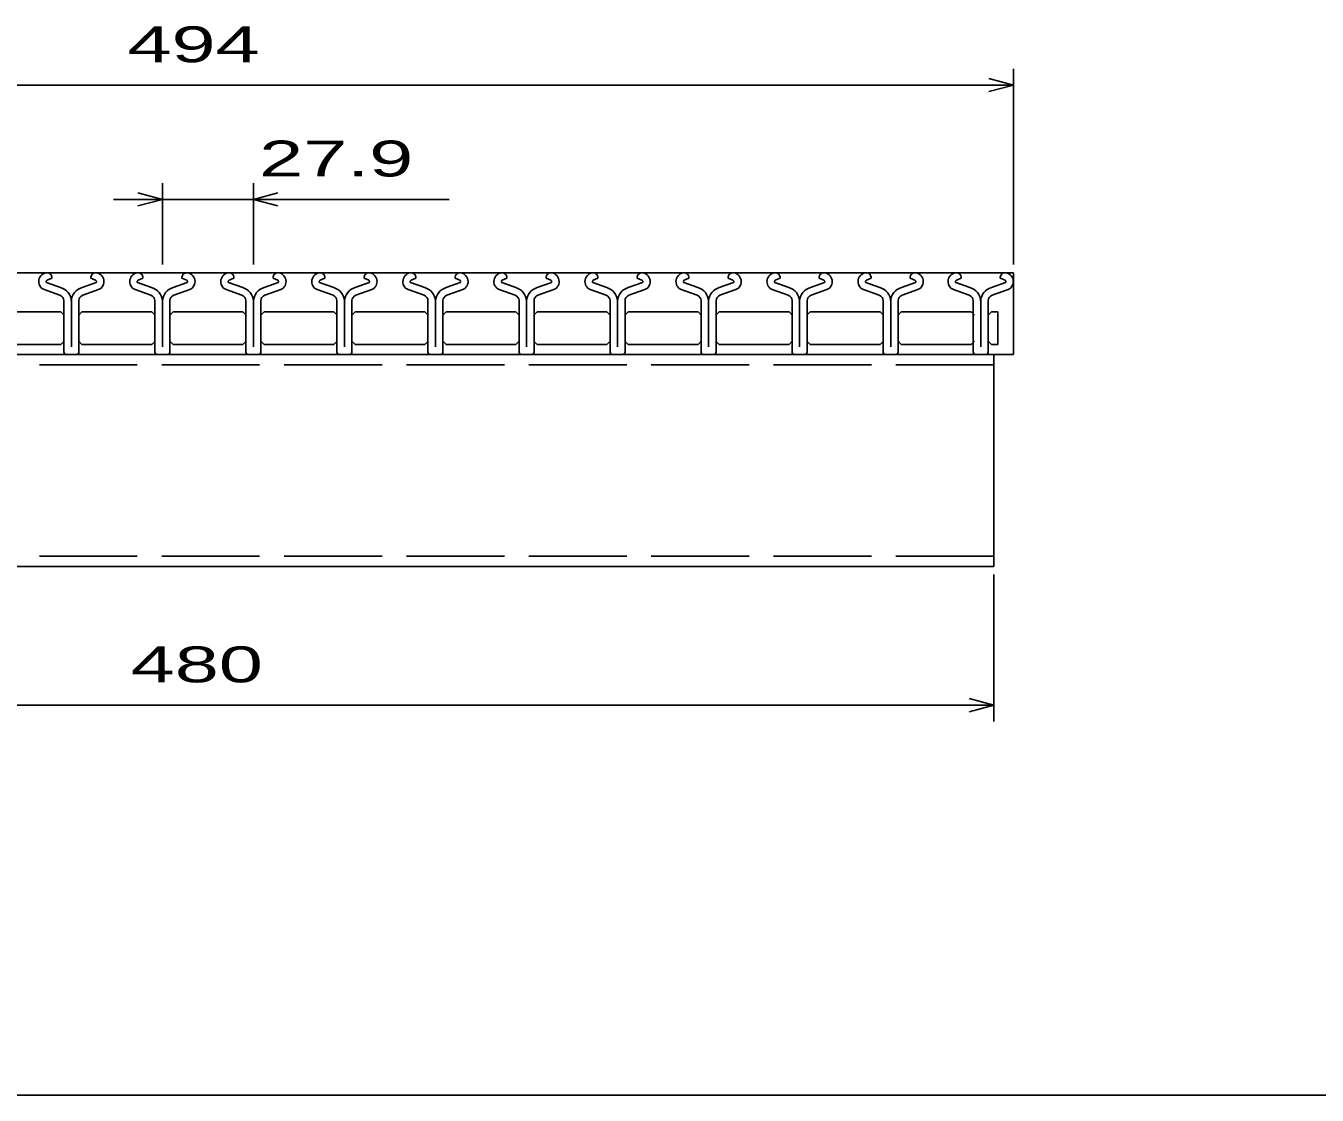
# Model space of a CAD drawing. Units: millimetres, scale not verified. Extents: x -910 to 862, y -642 to 530.
# Drawn here: x -516.2 to -120.4, y -570.5 to -242.8 of the extents above; entities that cross this region are included whole.
import ezdxf
from ezdxf.enums import TextEntityAlignment as Align

# ---------------------------------------------------------------- set-up
doc = ezdxf.new("R2010")
doc.units = ezdxf.units.MM
doc.header["$LTSCALE"] = 5
doc.linetypes.add('DASHED', pattern=[7.5, 6, -1.5])
for name, color, linetype, lineweight in [('0_2', 150, 'Continuous', 25), ('16', 3, 'Continuous', 25), ('22', 2, 'Continuous', 25)]:
    doc.layers.add(name, color=color, linetype=linetype, lineweight=lineweight)
doc.styles.add('ベクトル', font='')
doc.styles.get('ベクトル').set_extended_font_data('ベクトル')

msp = doc.modelspace()

# ---------------------------------------------------------------- linework, layer by layer
at = {"layer": '0_2'}
msp.add_line((862, -570.5), (-868, -570.5), dxfattribs=at)
at = {"layer": '16'}
for p, q in [((-707.5, -318.5), (-213.5, -318.5)), ((-509.66, -320.813), (-508.22, -320.113)), ((-508.22, -320.113), (-508.22, -319.883)), ((-496.201, -319.883), (-496.201, -320.113)), ((-496.201, -320.113), (-494.761, -320.813)), ((-481.76, -320.813), (-480.32, -320.113)), ((-480.32, -320.113), (-480.32, -319.883)), ((-468.301, -319.883), (-468.301, -320.113)), ((-468.301, -320.113), (-466.861, -320.813)), ((-453.86, -320.813), (-452.42, -320.113)), ((-452.42, -320.113), (-452.42, -319.883)), ((-440.401, -319.883), (-440.401, -320.113)), ((-440.401, -320.113), (-438.961, -320.813)), ((-425.96, -320.813), (-424.52, -320.113)), ((-424.52, -320.113), (-424.52, -319.883)), ((-412.501, -319.883), (-412.501, -320.113)), ((-412.501, -320.113), (-411.061, -320.813)), ((-398.06, -320.813), (-396.62, -320.113)), ((-396.62, -320.113), (-396.62, -319.883)), ((-384.601, -319.883), (-384.601, -320.113)), ((-384.601, -320.113), (-383.161, -320.813)), ((-370.16, -320.813), (-368.72, -320.113)), ((-368.72, -320.113), (-368.72, -319.883)), ((-356.701, -319.883), (-356.701, -320.113)), ((-356.701, -320.113), (-355.261, -320.813)), ((-342.26, -320.813), (-340.82, -320.113)), ((-340.82, -320.113), (-340.82, -319.883)), ((-328.801, -319.883), (-328.801, -320.113)), ((-328.801, -320.113), (-327.361, -320.813)), ((-314.36, -320.813), (-312.92, -320.113)), ((-312.92, -320.113), (-312.92, -319.883)), ((-300.901, -319.883), (-300.901, -320.113)), ((-300.901, -320.113), (-299.461, -320.813)), ((-286.46, -320.813), (-285.02, -320.113)), ((-285.02, -320.113), (-285.02, -319.883)), ((-273.001, -319.883), (-273.001, -320.113)), ((-273.001, -320.113), (-271.561, -320.813)), ((-258.56, -320.813), (-257.12, -320.113)), ((-257.12, -320.113), (-257.12, -319.883)), ((-245.101, -319.883), (-245.101, -320.113)), ((-245.101, -320.113), (-243.661, -320.813)), ((-230.96, -320.813), (-229.52, -320.113)), ((-229.52, -320.113), (-229.52, -319.883)), ((-217.501, -319.883), (-217.501, -320.113)), ((-217.501, -320.113), (-216.061, -320.813)), ((-213.5, -343.5), (-213.5, -318.5)), ((-510.579, -323.679), (-505.709, -325.389)), ((-505.499, -323.028), (-509.819, -321.508)), ((-494.602, -321.508), (-498.922, -323.028)), ((-498.712, -325.389), (-493.842, -323.679)), ((-482.679, -323.679), (-477.809, -325.389)), ((-477.599, -323.028), (-481.919, -321.508)), ((-466.702, -321.508), (-471.022, -323.028)), ((-470.812, -325.389), (-465.942, -323.679)), ((-454.779, -323.679), (-449.909, -325.389)), ((-449.699, -323.028), (-454.019, -321.508)), ((-438.802, -321.508), (-443.122, -323.028)), ((-442.912, -325.389), (-438.042, -323.679)), ((-426.879, -323.679), (-422.009, -325.389)), ((-421.799, -323.028), (-426.119, -321.508)), ((-410.902, -321.508), (-415.222, -323.028)), ((-415.012, -325.389), (-410.142, -323.679)), ((-398.979, -323.679), (-394.109, -325.389)), ((-393.899, -323.028), (-398.219, -321.508)), ((-383.002, -321.508), (-387.322, -323.028)), ((-387.112, -325.389), (-382.242, -323.679)), ((-371.079, -323.679), (-366.209, -325.389)), ((-365.999, -323.028), (-370.319, -321.508)), ((-355.102, -321.508), (-359.422, -323.028)), ((-359.212, -325.389), (-354.342, -323.679)), ((-343.179, -323.679), (-338.309, -325.389)), ((-338.099, -323.028), (-342.419, -321.508)), ((-327.202, -321.508), (-331.522, -323.028)), ((-331.312, -325.389), (-326.442, -323.679)), ((-315.279, -323.679), (-310.409, -325.389)), ((-310.199, -323.028), (-314.519, -321.508)), ((-299.302, -321.508), (-303.622, -323.028)), ((-303.412, -325.389), (-298.542, -323.679)), ((-287.379, -323.679), (-282.509, -325.389)), ((-282.299, -323.028), (-286.619, -321.508)), ((-271.402, -321.508), (-275.722, -323.028)), ((-275.512, -325.389), (-270.642, -323.679)), ((-259.479, -323.679), (-254.609, -325.389)), ((-254.399, -323.028), (-258.719, -321.508)), ((-243.502, -321.508), (-247.822, -323.028)), ((-247.612, -325.389), (-242.742, -323.679)), ((-231.879, -323.679), (-227.009, -325.389)), ((-226.799, -323.028), (-231.119, -321.508)), ((-215.902, -321.508), (-220.222, -323.028)), ((-220.012, -325.389), (-215.142, -323.679)), ((-504.51, -327.092), (-504.51, -342.812)), ((-502.2, -341.21), (-502.2, -327.14)), ((-499.91, -342.812), (-499.91, -327.092)), ((-476.61, -327.092), (-476.61, -342.812)), ((-474.3, -341.21), (-474.3, -327.14)), ((-472.01, -342.812), (-472.01, -327.092)), ((-448.71, -327.092), (-448.71, -342.812)), ((-446.4, -341.21), (-446.4, -327.14)), ((-444.11, -342.812), (-444.11, -327.092)), ((-420.81, -327.092), (-420.81, -342.812)), ((-418.5, -341.21), (-418.5, -327.14)), ((-416.21, -342.812), (-416.21, -327.092)), ((-392.91, -327.092), (-392.91, -342.812)), ((-390.6, -341.21), (-390.6, -327.14)), ((-388.31, -342.812), (-388.31, -327.092)), ((-365.01, -327.092), (-365.01, -342.812)), ((-362.7, -341.21), (-362.7, -327.14)), ((-360.41, -342.812), (-360.41, -327.092)), ((-337.11, -327.092), (-337.11, -342.812)), ((-334.8, -341.21), (-334.8, -327.14)), ((-332.51, -342.812), (-332.51, -327.092)), ((-309.21, -327.092), (-309.21, -342.812)), ((-306.9, -341.21), (-306.9, -327.14)), ((-304.61, -342.812), (-304.61, -327.092)), ((-281.31, -327.092), (-281.31, -342.812)), ((-279, -341.21), (-279, -327.14)), ((-276.71, -342.812), (-276.71, -327.092)), ((-253.41, -327.092), (-253.41, -342.812)), ((-251.1, -341.21), (-251.1, -327.14)), ((-248.81, -342.812), (-248.81, -327.092)), ((-225.81, -327.092), (-225.81, -342.812)), ((-223.5, -341.21), (-223.5, -327.14)), ((-221.21, -342.812), (-221.21, -327.092)), ((-526.85, -330.5), (-505.45, -330.5)), ((-505.45, -330.5), (-504.45, -331.5)), ((-499.95, -331.5), (-498.95, -330.5)), ((-498.95, -330.5), (-477.55, -330.5)), ((-477.55, -330.5), (-476.55, -331.5)), ((-472.05, -331.5), (-471.05, -330.5)), ((-471.05, -330.5), (-449.65, -330.5)), ((-449.65, -330.5), (-448.65, -331.5)), ((-444.15, -331.5), (-443.15, -330.5)), ((-443.15, -330.5), (-421.75, -330.5)), ((-421.75, -330.5), (-420.75, -331.5)), ((-416.25, -331.5), (-415.25, -330.5)), ((-415.25, -330.5), (-393.85, -330.5)), ((-393.85, -330.5), (-392.85, -331.5)), ((-388.35, -331.5), (-387.35, -330.5)), ((-387.35, -330.5), (-365.95, -330.5)), ((-365.95, -330.5), (-364.95, -331.5)), ((-360.45, -331.5), (-359.45, -330.5)), ((-359.45, -330.5), (-338.05, -330.5)), ((-338.05, -330.5), (-337.05, -331.5)), ((-332.55, -331.5), (-331.55, -330.5)), ((-331.55, -330.5), (-310.15, -330.5)), ((-310.15, -330.5), (-309.15, -331.5)), ((-304.65, -331.5), (-303.65, -330.5)), ((-303.65, -330.5), (-282.25, -330.5)), ((-282.25, -330.5), (-281.25, -331.5)), ((-276.75, -331.5), (-275.75, -330.5)), ((-275.75, -330.5), (-254.35, -330.5)), ((-254.35, -330.5), (-253.35, -331.5)), ((-248.85, -331.5), (-247.85, -330.5)), ((-247.85, -330.5), (-226.45, -330.5)), ((-226.45, -330.5), (-225.45, -331.5)), ((-221.25, -331.5), (-220.25, -330.5)), ((-220.25, -330.5), (-218.25, -330.5)), ((-218.25, -330.5), (-218.25, -340.5)), ((-504.45, -339.5), (-505.45, -340.5)), ((-498.95, -340.5), (-499.95, -339.5)), ((-476.55, -339.5), (-477.55, -340.5)), ((-471.05, -340.5), (-472.05, -339.5)), ((-448.65, -339.5), (-449.65, -340.5)), ((-443.15, -340.5), (-444.15, -339.5)), ((-420.75, -339.5), (-421.75, -340.5)), ((-415.25, -340.5), (-416.25, -339.5)), ((-392.85, -339.5), (-393.85, -340.5)), ((-387.35, -340.5), (-388.35, -339.5)), ((-364.95, -339.5), (-365.95, -340.5)), ((-359.45, -340.5), (-360.45, -339.5)), ((-337.05, -339.5), (-338.05, -340.5)), ((-331.55, -340.5), (-332.55, -339.5)), ((-309.15, -339.5), (-310.15, -340.5)), ((-303.65, -340.5), (-304.65, -339.5)), ((-281.25, -339.5), (-282.25, -340.5)), ((-275.75, -340.5), (-276.75, -339.5)), ((-253.35, -339.5), (-254.35, -340.5)), ((-247.85, -340.5), (-248.85, -339.5)), ((-225.45, -339.5), (-226.45, -340.5)), ((-220.25, -340.5), (-221.25, -339.5)), ((-707.5, -343.5), (-213.5, -343.5)), ((-699.5, -343.5), (-219.5, -343.5)), ((-505.45, -340.5), (-526.85, -340.5)), ((-503.81, -343.512), (-500.61, -343.512)), ((-477.55, -340.5), (-498.95, -340.5)), ((-475.91, -343.512), (-472.71, -343.512)), ((-449.65, -340.5), (-471.05, -340.5)), ((-448.01, -343.512), (-444.81, -343.512)), ((-421.75, -340.5), (-443.15, -340.5)), ((-420.11, -343.512), (-416.91, -343.512)), ((-393.85, -340.5), (-415.25, -340.5)), ((-392.21, -343.512), (-389.01, -343.512)), ((-365.95, -340.5), (-387.35, -340.5)), ((-364.31, -343.512), (-361.11, -343.512)), ((-338.05, -340.5), (-359.45, -340.5)), ((-336.41, -343.512), (-333.21, -343.512)), ((-310.15, -340.5), (-331.55, -340.5)), ((-308.51, -343.512), (-305.31, -343.512)), ((-282.25, -340.5), (-303.65, -340.5)), ((-280.61, -343.512), (-277.41, -343.512)), ((-254.35, -340.5), (-275.75, -340.5)), ((-252.71, -343.512), (-249.51, -343.512)), ((-226.45, -340.5), (-247.85, -340.5)), ((-225.11, -343.512), (-221.91, -343.512)), ((-218.25, -340.5), (-220.25, -340.5)), ((-219.5, -343.5), (-219.5, -408.5)), ((-219.5, -408.5), (-699.5, -408.5))]:
    msp.add_line(p, q, dxfattribs=at)
at = {"layer": '16', "linetype": 'DASHED'}
for p, q in [((-699.5, -346.7), (-219.5, -346.7)), ((-699.5, -405.3), (-219.5, -405.3))]:
    msp.add_line(p, q, dxfattribs=at)
at = {"layer": '16'}
for centre, radius, start, end in [((-509.51, -321.2), 2.7, 90.98, 246.68), ((-509.669, -319.946), 1.45, 2.5, 85.55), ((-494.752, -319.946), 1.45, 94.45, 177.5), ((-494.911, -321.2), 2.7, 293.32, 89.02002), ((-481.61, -321.2), 2.7, 90.98, 246.68), ((-481.769, -319.946), 1.45, 2.5, 85.55), ((-466.852, -319.946), 1.45, 94.45, 177.5), ((-467.011, -321.2), 2.7, 293.32, 89.02002), ((-453.71, -321.2), 2.7, 90.98, 246.68), ((-453.869, -319.946), 1.45, 2.5, 85.55), ((-438.952, -319.946), 1.45, 94.45, 177.5), ((-439.111, -321.2), 2.7, 293.32, 89.02002), ((-425.81, -321.2), 2.7, 90.98, 246.68), ((-425.969, -319.946), 1.45, 2.5, 85.55), ((-411.052, -319.946), 1.45, 94.45, 177.5), ((-411.211, -321.2), 2.7, 293.32, 89.02002), ((-397.91, -321.2), 2.7, 90.98, 246.68), ((-398.069, -319.946), 1.45, 2.5, 85.55), ((-383.152, -319.946), 1.45, 94.45, 177.5), ((-383.311, -321.2), 2.7, 293.32, 89.02002), ((-370.01, -321.2), 2.7, 90.98, 246.68), ((-370.169, -319.946), 1.45, 2.5, 85.55), ((-355.252, -319.946), 1.45, 94.45, 177.5), ((-355.411, -321.2), 2.7, 293.32, 89.02002), ((-342.11, -321.2), 2.7, 90.98, 246.68), ((-342.269, -319.946), 1.45, 2.5, 85.55), ((-327.352, -319.946), 1.45, 94.45, 177.5), ((-327.511, -321.2), 2.7, 293.32, 89.02002), ((-314.21, -321.2), 2.7, 90.98, 246.68), ((-314.369, -319.946), 1.45, 2.5, 85.55), ((-299.452, -319.946), 1.45, 94.45, 177.5), ((-299.611, -321.2), 2.7, 293.32, 89.02002), ((-286.31, -321.2), 2.7, 90.98, 246.68), ((-286.469, -319.946), 1.45, 2.5, 85.55), ((-271.552, -319.946), 1.45, 94.45, 177.5), ((-271.711, -321.2), 2.7, 293.32, 89.02002), ((-258.41, -321.2), 2.7, 90.98, 246.68), ((-258.569, -319.946), 1.45, 2.5, 85.55), ((-243.652, -319.946), 1.45, 94.45, 177.5), ((-243.811, -321.2), 2.7, 293.32, 89.02002), ((-230.81, -321.2), 2.7, 90.98, 246.68), ((-230.969, -319.946), 1.45, 2.5, 85.55), ((-216.052, -319.946), 1.45, 94.45, 177.5), ((-216.211, -321.2), 2.7, 293.32, 89.02002), ((-509.495, -321.216), 0.44, 111.91, 222.33), ((-506.79, -327.443), 4.6, 3.78, 73.7), ((-497.631, -327.443), 4.6, 106.3, 176.22), ((-494.926, -321.216), 0.44, 317.67, 68.08999), ((-481.595, -321.216), 0.44, 111.91, 222.33), ((-478.89, -327.443), 4.6, 3.78, 73.7), ((-469.731, -327.443), 4.6, 106.3, 176.22), ((-467.026, -321.216), 0.44, 317.67, 68.08999), ((-453.695, -321.216), 0.44, 111.91, 222.33), ((-450.99, -327.443), 4.6, 3.78, 73.7), ((-441.831, -327.443), 4.6, 106.3, 176.22), ((-439.126, -321.216), 0.44, 317.67, 68.08999), ((-425.795, -321.216), 0.44, 111.91, 222.33), ((-423.09, -327.443), 4.6, 3.78, 73.7), ((-413.931, -327.443), 4.6, 106.3, 176.22), ((-411.226, -321.216), 0.44, 317.67, 68.08999), ((-397.895, -321.216), 0.44, 111.91, 222.33), ((-395.19, -327.443), 4.6, 3.78, 73.7), ((-386.031, -327.443), 4.6, 106.3, 176.22), ((-383.326, -321.216), 0.44, 317.67, 68.08999), ((-369.995, -321.216), 0.44, 111.91, 222.33), ((-367.29, -327.443), 4.6, 3.78, 73.7), ((-358.131, -327.443), 4.6, 106.3, 176.22), ((-355.426, -321.216), 0.44, 317.67, 68.08999), ((-342.095, -321.216), 0.44, 111.91, 222.33), ((-339.39, -327.443), 4.6, 3.78, 73.7), ((-330.231, -327.443), 4.6, 106.3, 176.22), ((-327.526, -321.216), 0.44, 317.67, 68.08999), ((-314.195, -321.216), 0.44, 111.91, 222.33), ((-311.49, -327.443), 4.6, 3.78, 73.7), ((-302.331, -327.443), 4.6, 106.3, 176.22), ((-299.626, -321.216), 0.44, 317.67, 68.08999), ((-286.295, -321.216), 0.44, 111.91, 222.33), ((-283.59, -327.443), 4.6, 3.78, 73.7), ((-274.431, -327.443), 4.6, 106.3, 176.22), ((-271.726, -321.216), 0.44, 317.67, 68.08999), ((-258.395, -321.216), 0.44, 111.91, 222.33), ((-255.69, -327.443), 4.6, 3.78, 73.7), ((-246.531, -327.443), 4.6, 106.3, 176.22), ((-243.826, -321.216), 0.44, 317.67, 68.08999), ((-230.795, -321.216), 0.44, 111.91, 222.33), ((-228.09, -327.443), 4.6, 3.78, 73.7), ((-218.931, -327.443), 4.6, 106.3, 176.22), ((-216.226, -321.216), 0.44, 317.67, 68.08999), ((-506.309, -327.089), 1.8, 0, 70.58), ((-498.112, -327.089), 1.8, 109.42, 180), ((-478.409, -327.089), 1.8, 0, 70.58), ((-470.212, -327.089), 1.8, 109.42, 180), ((-450.509, -327.089), 1.8, 0, 70.58), ((-442.312, -327.089), 1.8, 109.42, 180), ((-422.609, -327.089), 1.8, 0, 70.58), ((-414.412, -327.089), 1.8, 109.42, 180), ((-394.709, -327.089), 1.8, 0, 70.58), ((-386.512, -327.089), 1.8, 109.42, 180), ((-366.809, -327.089), 1.8, 0, 70.58), ((-358.612, -327.089), 1.8, 109.42, 180), ((-338.909, -327.089), 1.8, 0, 70.58), ((-330.712, -327.089), 1.8, 109.42, 180), ((-311.009, -327.089), 1.8, 0, 70.58), ((-302.812, -327.089), 1.8, 109.42, 180), ((-283.109, -327.089), 1.8, 0, 70.58), ((-274.912, -327.089), 1.8, 109.42, 180), ((-255.209, -327.089), 1.8, 0, 70.58), ((-247.012, -327.089), 1.8, 109.42, 180), ((-227.609, -327.089), 1.8, 0, 70.58), ((-219.412, -327.089), 1.8, 109.42, 180), ((-503.81, -342.812), 0.7, 180, 270), ((-500.61, -342.812), 0.7, 270, 0), ((-475.91, -342.812), 0.7, 180, 270), ((-472.71, -342.812), 0.7, 270, 0), ((-448.01, -342.812), 0.7, 180, 270), ((-444.81, -342.812), 0.7, 270, 0), ((-420.11, -342.812), 0.7, 180, 270), ((-416.91, -342.812), 0.7, 270, 0), ((-392.21, -342.812), 0.7, 180, 270), ((-389.01, -342.812), 0.7, 270, 0), ((-364.31, -342.812), 0.7, 180, 270), ((-361.11, -342.812), 0.7, 270, 0), ((-336.41, -342.812), 0.7, 180, 270), ((-333.21, -342.812), 0.7, 270, 0), ((-308.51, -342.812), 0.7, 180, 270), ((-305.31, -342.812), 0.7, 270, 0), ((-280.61, -342.812), 0.7, 180, 270), ((-277.41, -342.812), 0.7, 270, 0), ((-252.71, -342.812), 0.7, 180, 270), ((-249.51, -342.812), 0.7, 270, 0), ((-225.11, -342.812), 0.7, 180, 270), ((-221.91, -342.812), 0.7, 270, 0)]:
    msp.add_arc(centre, radius, start, end, dxfattribs=at)
at = {"layer": '22', "color": 4}
for p, q in [((-213.5, -316), (-213.5, -256)), ((-707.5, -261), (-213.5, -261)), ((-213.5, -261), (-221, -259)), ((-221, -263), (-213.5, -261)), ((-474.3, -316), (-474.3, -291)), ((-446.4, -291), (-446.4, -316)), ((-474.3, -296), (-489.3, -296)), ((-474.3, -296), (-481.8, -294)), ((-481.8, -298), (-474.3, -296)), ((-474.3, -296), (-446.4, -296)), ((-446.4, -296), (-438.9, -294)), ((-438.9, -298), (-446.4, -296)), ((-446.4, -296), (-386.4, -296)), ((-219.5, -456), (-219.5, -411)), ((-699.5, -451), (-219.5, -451)), ((-219.5, -451), (-227, -449)), ((-227, -453), (-219.5, -451))]:
    msp.add_line(p, q, dxfattribs=at)

# ---------------------------------------------------------------- texts
at = {"layer": '22', "style": 'ベクトル', "width": 1.65}
for s, p in [(' 494 ', (-491.75, -248.5)), (' 27.9 ', (-451.4, -283.5)), (' 480 ', (-490.75, -438.5))]:
    msp.add_text(s, height=11, dxfattribs=at).set_placement(p, align=Align.MIDDLE_LEFT)

doc.saveas('drawing.dxf')
